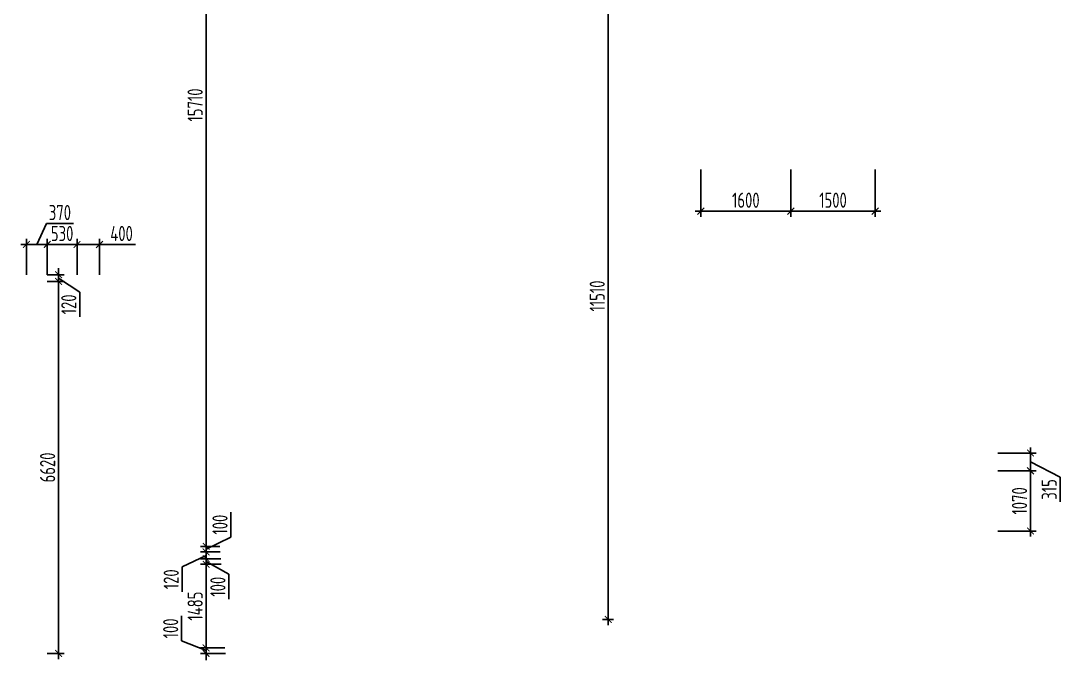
# Model space of a CAD drawing. Header units: millimetres. Extents: x -350007 to 536090, y -888 to 198380.
# Drawn here: x -346952 to -328459, y 82566 to 93945 of the extents above; entities that cross this region are included whole.
import ezdxf

# ---------------------------------------------------------------- set-up
doc = ezdxf.new("R2010")
doc.units = ezdxf.units.MM
doc.layers.add('АР_Размеры нов.', color=15, linetype='Continuous', lineweight=0)
doc.styles.add('ISOCPEUR', font='isocpeur.ttf', dxfattribs={"width": 0.7})
doc.dimstyles.new('R_100', dxfattribs={"dimtxt": 270, "dimasz": 120, "dimexe": 100, "dimexo": 0, "dimgap": 60, "dimtad": 1, "dimdec": 0, "dimrnd": 5, "dimzin": 0, "dimdsep": 46, "dimtxsty": 'ISOCPEUR', "dimblk": 'ARCHTICK', "dimcen": 0, "dimdle": 100, "dimclrd": 256, "dimclre": 256, "dimclrt": 256, "dimadec": 0, "dimazin": 0, "dimtfac": 2, "dimtdec": 0, "dimtofl": 0, "dimtmove": 1, "dimatfit": 3, "dimfxl": 1, "dimtvp": 3, "dimtolj": 1, "dimtzin": 0, "dimarcsym": 0})

# ---------------------------------------------------------------- blocks, each defined once
blk = doc.blocks.new('_ArchTick')
at = {"color": 0, "linetype": 'ByBlock', "const_width": 0.15}
blk.add_lwpolyline([(-0.5, -0.5), (0.5, 0.5)], dxfattribs=at)
blk = doc.blocks.new('*D2919')
at = {"layer": 'Defpoints', "color": 0, "ltscale": 100, "transparency": 16777216}
for p in [(-333251, 91296), (-331751, 91296, 1), (-331751, 90557)]:
    blk.add_point(p, dxfattribs=at)
at = {"layer": 'АР_Размеры нов.', "lineweight": -2, "ltscale": 100, "transparency": 16777216}
for p, q in [((-333251, 91296), (-333251, 90457)), ((-331751, 91296), (-331751, 90457)), ((-333351, 90557), (-331651, 90557))]:
    blk.add_line(p, q, dxfattribs=at)
at = {"layer": 'АР_Размеры нов.', "lineweight": -2, "ltscale": 100, "transparency": 16777216, "xscale": 120, "yscale": 120, "zscale": 120, "rotation": 180}
blk.add_blockref('_ArchTick', (-333251, 90557), dxfattribs=at)
at = {"layer": 'АР_Размеры нов.', "lineweight": -2, "ltscale": 100, "transparency": 16777216, "xscale": 120, "yscale": 120, "zscale": 120}
blk.add_blockref('_ArchTick', (-331751, 90557), dxfattribs=at)
at = {"layer": 'АР_Размеры нов.', "ltscale": 100, "transparency": 16777216, "insert": (-332501, 90752), "char_height": 270, "attachment_point": 5, "style": 'ISOCPEUR'}
blk.add_mtext('\\A1;1500', dxfattribs=at)
blk = doc.blocks.new('*D2920')
at = {"layer": 'Defpoints', "color": 0, "ltscale": 100, "transparency": 16777216}
for p in [(-334852, 91296), (-333251, 91296), (-333251, 90557)]:
    blk.add_point(p, dxfattribs=at)
at = {"layer": 'АР_Размеры нов.', "lineweight": -2, "ltscale": 100, "transparency": 16777216}
for p, q in [((-334852, 91296), (-334852, 90457)), ((-333251, 91296), (-333251, 90457)), ((-334952, 90557), (-333151, 90557))]:
    blk.add_line(p, q, dxfattribs=at)
at = {"layer": 'АР_Размеры нов.', "lineweight": -2, "ltscale": 100, "transparency": 16777216, "xscale": 120, "yscale": 120, "zscale": 120, "rotation": 180}
blk.add_blockref('_ArchTick', (-334852, 90557), dxfattribs=at)
at = {"layer": 'АР_Размеры нов.', "lineweight": -2, "ltscale": 100, "transparency": 16777216, "xscale": 120, "yscale": 120, "zscale": 120}
blk.add_blockref('_ArchTick', (-333251, 90557), dxfattribs=at)
at = {"layer": 'АР_Размеры нов.', "ltscale": 100, "transparency": 16777216, "insert": (-334052, 90752), "char_height": 270, "attachment_point": 5, "style": 'ISOCPEUR'}
blk.add_mtext('\\A1;1600', dxfattribs=at)
blk = doc.blocks.new('*D3914')
at = {"layer": 'Defpoints', "color": 0, "transparency": 16777216}
for p in [(-343766, 100301, -1), (-343655, 84592), (-343412, 84592)]:
    blk.add_point(p, dxfattribs=at)
at = {"layer": 'АР_Размеры нов.', "lineweight": -2, "transparency": 16777216}
for p, q in [((-343766, 100301), (-343555, 100301)), ((-343655, 100401), (-343655, 84492)), ((-343412, 84592), (-343755, 84592))]:
    blk.add_line(p, q, dxfattribs=at)
at = {"layer": 'АР_Размеры нов.', "lineweight": -2, "transparency": 16777216, "xscale": 120, "yscale": 120, "zscale": 120}
for p, rotation in [((-343655, 100301), 90), ((-343655, 84592), 270)]:
    blk.add_blockref('_ArchTick', p, dxfattribs=dict(at, rotation=rotation))
at = {"layer": 'АР_Размеры нов.', "transparency": 16777216, "insert": (-343850, 92446), "char_height": 270, "attachment_point": 5, "rotation": 90, "style": 'ISOCPEUR'}
blk.add_mtext('\\A1;15710', dxfattribs=at)
blk = doc.blocks.new('*D3915')
at = {"layer": 'Defpoints', "color": 0, "transparency": 16777216}
for p in [(-343412, 84592), (-343655, 84492), (-343407, 84492)]:
    blk.add_point(p, dxfattribs=at)
at = {"layer": 'АР_Размеры нов.', "lineweight": -2, "transparency": 16777216}
for p, q in [((-343213, 84757), (-343213, 85199)), ((-343655, 84542), (-343213, 84757)), ((-343655, 84592), (-343655, 84712)), ((-343412, 84592), (-343755, 84592)), ((-343655, 84592), (-343655, 84492)), ((-343407, 84492), (-343755, 84492)), ((-343655, 84492), (-343655, 84372))]:
    blk.add_line(p, q, dxfattribs=at)
at = {"layer": 'АР_Размеры нов.', "lineweight": -2, "transparency": 16777216, "xscale": 120, "yscale": 120, "zscale": 120}
for p, rotation in [((-343655, 84592), 270), ((-343655, 84492), 90)]:
    blk.add_blockref('_ArchTick', p, dxfattribs=dict(at, rotation=rotation))
at = {"layer": 'АР_Размеры нов.', "transparency": 16777216, "insert": (-343408, 84978), "char_height": 270, "attachment_point": 5, "rotation": 90, "style": 'ISOCPEUR'}
blk.add_mtext('\\A1;100', dxfattribs=at)
blk = doc.blocks.new('*D3916')
at = {"layer": 'Defpoints', "color": 0, "transparency": 16777216}
for p in [(-343655, 84372), (-343407, 84492), (-343392, 84372)]:
    blk.add_point(p, dxfattribs=at)
at = {"layer": 'АР_Размеры нов.', "lineweight": -2, "transparency": 16777216}
for p, q in [((-343655, 84592), (-343655, 84272)), ((-343655, 84432), (-344081, 84227)), ((-343407, 84492), (-343755, 84492)), ((-343392, 84372), (-343755, 84372)), ((-344081, 84227), (-344081, 83785))]:
    blk.add_line(p, q, dxfattribs=at)
at = {"layer": 'АР_Размеры нов.', "lineweight": -2, "transparency": 16777216, "xscale": 120, "yscale": 120, "zscale": 120}
for p, rotation in [((-343655, 84492), 90), ((-343655, 84372), 270)]:
    blk.add_blockref('_ArchTick', p, dxfattribs=dict(at, rotation=rotation))
at = {"layer": 'АР_Размеры нов.', "transparency": 16777216, "insert": (-344276, 84006), "char_height": 270, "attachment_point": 5, "rotation": 90, "style": 'ISOCPEUR'}
blk.add_mtext('\\A1;120', dxfattribs=at)
blk = doc.blocks.new('*D3917')
at = {"layer": 'Defpoints', "color": 0, "transparency": 16777216}
for p in [(-343392, 84372), (-343655, 84272), (-343389, 84272)]:
    blk.add_point(p, dxfattribs=at)
at = {"layer": 'АР_Размеры нов.', "lineweight": -2, "transparency": 16777216}
for p, q in [((-343392, 84372), (-343755, 84372)), ((-343655, 84372), (-343655, 84492)), ((-343655, 84372), (-343655, 84272)), ((-343389, 84272), (-343755, 84272)), ((-343655, 84322), (-343251, 84095)), ((-343655, 84272), (-343655, 84152)), ((-343251, 84095), (-343251, 83654))]:
    blk.add_line(p, q, dxfattribs=at)
at = {"layer": 'АР_Размеры нов.', "lineweight": -2, "transparency": 16777216, "xscale": 120, "yscale": 120, "zscale": 120}
for p, rotation in [((-343655, 84372), 270), ((-343655, 84272), 90)]:
    blk.add_blockref('_ArchTick', p, dxfattribs=dict(at, rotation=rotation))
at = {"layer": 'АР_Размеры нов.', "transparency": 16777216, "insert": (-343446, 83874), "char_height": 270, "attachment_point": 5, "rotation": 90, "style": 'ISOCPEUR'}
blk.add_mtext('\\A1;100', dxfattribs=at)
blk = doc.blocks.new('*D3918')
at = {"layer": 'Defpoints', "color": 0, "transparency": 16777216}
for p in [(-343389, 84272), (-343655, 82786), (-343322, 82786, -1)]:
    blk.add_point(p, dxfattribs=at)
at = {"layer": 'АР_Размеры нов.', "lineweight": -2, "transparency": 16777216}
for p, q in [((-343655, 84372), (-343655, 82686)), ((-343389, 84272), (-343755, 84272)), ((-343322, 82786), (-343755, 82786))]:
    blk.add_line(p, q, dxfattribs=at)
at = {"layer": 'АР_Размеры нов.', "lineweight": -2, "transparency": 16777216, "xscale": 120, "yscale": 120, "zscale": 120}
for p, rotation in [((-343655, 84272), 90), ((-343655, 82786), 270)]:
    blk.add_blockref('_ArchTick', p, dxfattribs=dict(at, rotation=rotation))
at = {"layer": 'АР_Размеры нов.', "transparency": 16777216, "insert": (-343850, 83529), "char_height": 270, "attachment_point": 5, "rotation": 90, "style": 'ISOCPEUR'}
blk.add_mtext('\\A1;1485', dxfattribs=at)
blk = doc.blocks.new('*D3919')
at = {"layer": 'Defpoints', "color": 0, "transparency": 16777216}
for p in [(-343655, 82686), (-343322, 82786, -1), (-343308, 82686)]:
    blk.add_point(p, dxfattribs=at)
at = {"layer": 'АР_Размеры нов.', "lineweight": -2, "transparency": 16777216}
for p, q in [((-344090, 82912), (-344090, 83353)), ((-343655, 82736), (-344090, 82912)), ((-343655, 82786), (-343655, 82906)), ((-343322, 82786), (-343755, 82786)), ((-343308, 82686), (-343755, 82686)), ((-343655, 82786), (-343655, 82686)), ((-343655, 82686), (-343655, 82566))]:
    blk.add_line(p, q, dxfattribs=at)
at = {"layer": 'АР_Размеры нов.', "lineweight": -2, "transparency": 16777216, "xscale": 120, "yscale": 120, "zscale": 120}
for p, rotation in [((-343655, 82786), 270), ((-343655, 82686), 90)]:
    blk.add_blockref('_ArchTick', p, dxfattribs=dict(at, rotation=rotation))
at = {"layer": 'АР_Размеры нов.', "transparency": 16777216, "insert": (-344285, 83132), "char_height": 270, "attachment_point": 5, "rotation": 90, "style": 'ISOCPEUR'}
blk.add_mtext('\\A1;100', dxfattribs=at)
blk = doc.blocks.new('*D3935')
at = {"layer": 'Defpoints', "color": 0, "transparency": 16777216}
for p in [(-336347, 94801), (-336501, 83292), (-336406, 83292, -1)]:
    blk.add_point(p, dxfattribs=at)
at = {"layer": 'АР_Размеры нов.', "lineweight": -2, "transparency": 16777216}
for p, q in [((-336501, 94901), (-336501, 83192)), ((-336347, 94801), (-336601, 94801)), ((-336406, 83292), (-336601, 83292))]:
    blk.add_line(p, q, dxfattribs=at)
at = {"layer": 'АР_Размеры нов.', "lineweight": -2, "transparency": 16777216, "xscale": 120, "yscale": 120, "zscale": 120}
for p, rotation in [((-336501, 94801), 90), ((-336501, 83292), 270)]:
    blk.add_blockref('_ArchTick', p, dxfattribs=dict(at, rotation=rotation))
at = {"layer": 'АР_Размеры нов.', "transparency": 16777216, "insert": (-336696, 89047), "char_height": 270, "attachment_point": 5, "rotation": 90, "style": 'ISOCPEUR'}
blk.add_mtext('\\A1;11510', dxfattribs=at)
blk = doc.blocks.new('*D3946')
at = {"layer": 'Defpoints', "color": 0, "transparency": 16777216}
for p in [(-346482, 89964), (-346852, 89425), (-346482, 89425)]:
    blk.add_point(p, dxfattribs=at)
at = {"layer": 'АР_Размеры нов.', "lineweight": -2, "transparency": 16777216}
for p, q in [((-346667, 89964), (-346495, 90337)), ((-346495, 90337), (-346016, 90337)), ((-346852, 89425), (-346852, 90064)), ((-346482, 89425), (-346482, 90064)), ((-346952, 89964), (-346382, 89964))]:
    blk.add_line(p, q, dxfattribs=at)
at = {"layer": 'АР_Размеры нов.', "lineweight": -2, "transparency": 16777216, "xscale": 120, "yscale": 120, "zscale": 120, "rotation": 180}
blk.add_blockref('_ArchTick', (-346852, 89964), dxfattribs=at)
at = {"layer": 'АР_Размеры нов.', "lineweight": -2, "transparency": 16777216, "xscale": 120, "yscale": 120, "zscale": 120}
blk.add_blockref('_ArchTick', (-346482, 89964), dxfattribs=at)
at = {"layer": 'АР_Размеры нов.', "transparency": 16777216, "insert": (-346256, 90532), "char_height": 270, "attachment_point": 5, "style": 'ISOCPEUR'}
blk.add_mtext('\\A1;370', dxfattribs=at)
blk = doc.blocks.new('*D3947')
at = {"layer": 'Defpoints', "color": 0, "transparency": 16777216}
for p in [(-345952, 89964), (-346482, 89425), (-345952, 89425)]:
    blk.add_point(p, dxfattribs=at)
at = {"layer": 'АР_Размеры нов.', "lineweight": -2, "transparency": 16777216}
for p, q in [((-346482, 89425), (-346482, 90064)), ((-345952, 89425), (-345952, 90064)), ((-346582, 89964), (-345852, 89964))]:
    blk.add_line(p, q, dxfattribs=at)
at = {"layer": 'АР_Размеры нов.', "lineweight": -2, "transparency": 16777216, "xscale": 120, "yscale": 120, "zscale": 120, "rotation": 180}
blk.add_blockref('_ArchTick', (-346482, 89964), dxfattribs=at)
at = {"layer": 'АР_Размеры нов.', "lineweight": -2, "transparency": 16777216, "xscale": 120, "yscale": 120, "zscale": 120}
blk.add_blockref('_ArchTick', (-345952, 89964), dxfattribs=at)
at = {"layer": 'АР_Размеры нов.', "transparency": 16777216, "insert": (-346217, 90159), "char_height": 270, "attachment_point": 5, "style": 'ISOCPEUR'}
blk.add_mtext('\\A1;530', dxfattribs=at)
blk = doc.blocks.new('*D3948')
at = {"layer": 'Defpoints', "color": 0, "transparency": 16777216}
for p in [(-345552, 89964), (-345952, 89425), (-345552, 89425)]:
    blk.add_point(p, dxfattribs=at)
at = {"layer": 'АР_Размеры нов.', "lineweight": -2, "transparency": 16777216}
for p, q in [((-345952, 89425), (-345952, 90064)), ((-345552, 89425), (-345552, 90064)), ((-346052, 89964), (-345452, 89964)), ((-344910, 89964), (-345552, 89964))]:
    blk.add_line(p, q, dxfattribs=at)
at = {"layer": 'АР_Размеры нов.', "lineweight": -2, "transparency": 16777216, "xscale": 120, "yscale": 120, "zscale": 120, "rotation": 180}
blk.add_blockref('_ArchTick', (-345952, 89964), dxfattribs=at)
at = {"layer": 'АР_Размеры нов.', "lineweight": -2, "transparency": 16777216, "xscale": 120, "yscale": 120, "zscale": 120}
blk.add_blockref('_ArchTick', (-345552, 89964), dxfattribs=at)
at = {"layer": 'АР_Размеры нов.', "transparency": 16777216, "insert": (-345159, 90159), "char_height": 270, "attachment_point": 5, "style": 'ISOCPEUR'}
blk.add_mtext('\\A1;400', dxfattribs=at)
blk = doc.blocks.new('*D3949')
at = {"layer": 'Defpoints', "color": 0, "transparency": 16777216}
for p in [(-346482, 89305), (-346482, 82686), (-346280, 82686)]:
    blk.add_point(p, dxfattribs=at)
at = {"layer": 'АР_Размеры нов.', "lineweight": -2, "transparency": 16777216}
for p, q in [((-346280, 89405), (-346280, 82586)), ((-346482, 89305), (-346180, 89305)), ((-346482, 82686), (-346180, 82686))]:
    blk.add_line(p, q, dxfattribs=at)
at = {"layer": 'АР_Размеры нов.', "lineweight": -2, "transparency": 16777216, "xscale": 120, "yscale": 120, "zscale": 120}
for p, rotation in [((-346280, 89305), 90), ((-346280, 82686), 270)]:
    blk.add_blockref('_ArchTick', p, dxfattribs=dict(at, rotation=rotation))
at = {"layer": 'АР_Размеры нов.', "transparency": 16777216, "insert": (-346475, 85995), "char_height": 270, "attachment_point": 5, "rotation": 90, "style": 'ISOCPEUR'}
blk.add_mtext('\\A1;6620', dxfattribs=at)
blk = doc.blocks.new('*D3950')
at = {"layer": 'Defpoints', "color": 0, "transparency": 16777216}
for p in [(-346482, 89425), (-346280, 89425), (-346482, 89305)]:
    blk.add_point(p, dxfattribs=at)
at = {"layer": 'АР_Размеры нов.', "lineweight": -2, "transparency": 16777216}
for p, q in [((-346280, 89425), (-346280, 89545)), ((-346482, 89425), (-346180, 89425)), ((-346280, 89305), (-346280, 89425)), ((-346280, 89365), (-345903, 89118)), ((-346482, 89305), (-346180, 89305)), ((-346280, 89305), (-346280, 89185)), ((-345903, 89118), (-345903, 88677))]:
    blk.add_line(p, q, dxfattribs=at)
at = {"layer": 'АР_Размеры нов.', "lineweight": -2, "transparency": 16777216, "xscale": 120, "yscale": 120, "zscale": 120}
for p, rotation in [((-346280, 89425), 270), ((-346280, 89305), 90)]:
    blk.add_blockref('_ArchTick', p, dxfattribs=dict(at, rotation=rotation))
at = {"layer": 'АР_Размеры нов.', "transparency": 16777216, "insert": (-346098, 88898), "char_height": 270, "attachment_point": 5, "rotation": 90, "style": 'ISOCPEUR'}
blk.add_mtext('\\A1;120', dxfattribs=at)
blk = doc.blocks.new('*D4083')
at = {"layer": 'Defpoints', "color": 0, "transparency": 16777216}
for p in [(-329570, 86253), (-328988, 86253), (-329569, 85936)]:
    blk.add_point(p, dxfattribs=at)
at = {"layer": 'АР_Размеры нов.', "lineweight": -2, "transparency": 16777216}
for p, q in [((-329570, 86253), (-328888, 86253)), ((-328988, 85836), (-328988, 86353)), ((-328988, 86094), (-328459, 85826)), ((-329569, 85936), (-328888, 85936)), ((-328459, 85826), (-328459, 85385))]:
    blk.add_line(p, q, dxfattribs=at)
at = {"layer": 'АР_Размеры нов.', "lineweight": -2, "transparency": 16777216, "xscale": 120, "yscale": 120, "zscale": 120}
for p, rotation in [((-328988, 86253), 90), ((-328988, 85936), 270)]:
    blk.add_blockref('_ArchTick', p, dxfattribs=dict(at, rotation=rotation))
at = {"layer": 'АР_Размеры нов.', "transparency": 16777216, "insert": (-328654, 85605), "char_height": 270, "attachment_point": 5, "rotation": 90, "style": 'ISOCPEUR'}
blk.add_mtext('\\A1;315', dxfattribs=at)
blk = doc.blocks.new('*D4084')
at = {"layer": 'Defpoints', "color": 0, "transparency": 16777216}
for p in [(-329569, 85936), (-329569, 84865), (-328988, 84865)]:
    blk.add_point(p, dxfattribs=at)
at = {"layer": 'АР_Размеры нов.', "lineweight": -2, "transparency": 16777216}
for p, q in [((-328988, 86036), (-328988, 84765)), ((-329569, 85936), (-328888, 85936)), ((-329569, 84865), (-328888, 84865))]:
    blk.add_line(p, q, dxfattribs=at)
at = {"layer": 'АР_Размеры нов.', "lineweight": -2, "transparency": 16777216, "xscale": 120, "yscale": 120, "zscale": 120}
for p, rotation in [((-328988, 85936), 90), ((-328988, 84865), 270)]:
    blk.add_blockref('_ArchTick', p, dxfattribs=dict(at, rotation=rotation))
at = {"layer": 'АР_Размеры нов.', "transparency": 16777216, "insert": (-329183, 85401), "char_height": 270, "attachment_point": 5, "rotation": 90, "style": 'ISOCPEUR'}
blk.add_mtext('\\A1;1070', dxfattribs=at)

msp = doc.modelspace()

# ---------------------------------------------------------------- dimensions: what is measured, and where the dimension line sits
at = {"layer": 'АР_Размеры нов.'}
for base, p1, p2, override, picture, middle in [((-343655.3, 84592.1), (-343765.8, 100300.7, -1.1), (-343412.3, 84592.1), {"dimpost": '\\X', "dimfxl": 2.5, "dimarcsym": 2}, '*D3914', (-343850.3, 92446.4)), ((-336501.2, 83292.4), (-336347.4, 94800.7), (-336406, 83292.4, -1.1), {"dimpost": '\\X'}, '*D3935', (-336696.2, 89046.5)), ((-346279.5, 82685.7), (-346482.2, 89304.7), (-346482.2, 82685.7), {"dimpost": '\\X'}, '*D3949', (-346474.5, 85995.2)), ((-328987.6, 84865), (-329569.4, 85936.1), (-329569.5, 84865), {"dimpost": '\\X'}, '*D4084', (-329182.6, 85400.5)), ((-343655.3, 82785.7), (-343389, 84272.1), (-343322.1, 82785.7, -1.1), {"dimpost": '\\X', "dimfxl": 2.5, "dimarcsym": 2}, '*D3918', (-343850.3, 83528.9))]:
    dim = msp.add_linear_dim(base=base, p1=p1, p2=p2, angle=90, dimstyle='R_100', override=override, dxfattribs=at)
    dim.commit()
    dim.dimension.update_dxf_attribs({"geometry": picture, "text_midpoint": middle})
at = {"layer": 'АР_Размеры нов.', "ltscale": 100}
for base, p1, p2, picture, middle in [((-333250.9, 90557.4), (-334852.2, 91295.7), (-333250.9, 91295.7), '*D2920', (-334051.6, 90752.4)), ((-331750.9, 90557.4), (-333250.9, 91295.7), (-331750.9, 91295.7, 1.1), '*D2919', (-332500.9, 90752.4))]:
    dim = msp.add_linear_dim(base=base, p1=p1, p2=p2, dimstyle='R_100', override={"dimpost": '\\X', "dimfxl": 2.5, "dimarcsym": 2}, dxfattribs=at)
    dim.commit()
    dim.dimension.update_dxf_attribs({"geometry": picture, "text_midpoint": middle})
at = {"layer": 'АР_Размеры нов.'}
for base, p1, p2, picture, middle in [((-346482.2, 89963.8), (-346852.2, 89424.7), (-346482.2, 89424.7), '*D3946', (-346435.1, 90337.3)), ((-345552.2, 89963.8), (-345952.2, 89424.7), (-345552.2, 89424.7), '*D3948', (-345159, 89846.5))]:
    dim = msp.add_linear_dim(base=base, p1=p1, p2=p2, dimstyle='R_100', override={"dimpost": '\\X'}, dxfattribs=at)
    dim.commit()
    dim.dimension.update_dxf_attribs({"geometry": picture, "text_midpoint": middle, "dimtype": 160})
dim = msp.add_linear_dim(base=(-345952.2, 89963.8), p1=(-346482.2, 89424.7), p2=(-345952.2, 89424.7), dimstyle='R_100', override={"dimpost": '\\X'}, dxfattribs=at)
dim.commit()
dim.dimension.update_dxf_attribs({"geometry": '*D3947', "text_midpoint": (-346217.2, 90158.8)})
for base, p1, p2, override, picture, middle in [((-346279.5, 89424.7), (-346482.2, 89304.7), (-346482.2, 89424.7), {"dimpost": '\\X'}, '*D3950', (-345902.5, 89058.5)), ((-328987.6312, 86252.6371), (-329569.3986, 85936.0711), (-329569.5084, 86252.6371), {"dimpost": '\\X'}, '*D4083', (-328458.6426, 85765.8826)), ((-343655.3, 84492.1), (-343412.3, 84592.1), (-343406.7, 84492.1), {"dimpost": '\\X', "dimfxl": 2.5, "dimarcsym": 2}, '*D3915', (-343213.1, 84817.2)), ((-343655.3, 84372.1), (-343406.7, 84492.1), (-343392.3, 84372.1), {"dimpost": '\\X', "dimfxl": 2.5, "dimarcsym": 2}, '*D3916', (-344081.5, 84166.6)), ((-343655.3, 84272.1), (-343392.3, 84372.1), (-343389, 84272.1), {"dimpost": '\\X', "dimfxl": 2.5, "dimarcsym": 2}, '*D3917', (-343250.8, 84034.9)), ((-343655.3, 82685.7), (-343322.1, 82785.7, -1.1), (-343307.7, 82685.7), {"dimpost": '\\X', "dimfxl": 2.5, "dimarcsym": 2}, '*D3919', (-344090.5, 82971.6))]:
    dim = msp.add_linear_dim(base=base, p1=p1, p2=p2, angle=90, dimstyle='R_100', override=override, dxfattribs=at)
    dim.commit()
    dim.dimension.update_dxf_attribs({"geometry": picture, "text_midpoint": middle, "dimtype": 160})

doc.saveas('drawing.dxf')
